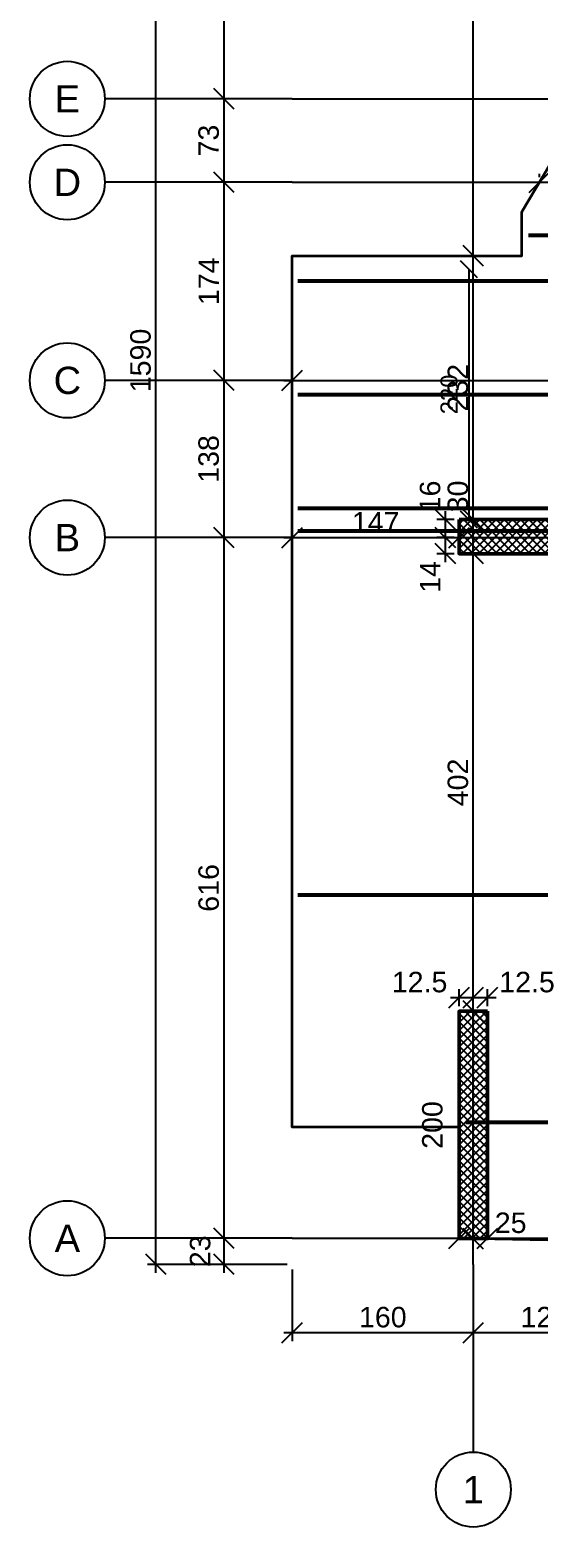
# Model space of a CAD drawing. Header units: millimetres. Extents: x -231 to 4719, y -2977 to 4533.
# Drawn here: x -231 to 217, y -254 to 1063 of the extents above; entities that cross this region are included whole.
import ezdxf
from ezdxf.enums import TextEntityAlignment as Align

# ---------------------------------------------------------------- set-up
doc = ezdxf.new("R2010")
doc.units = ezdxf.units.MM
for name, color, linetype in [('FW_AXIS', 7, 'Continuous'), ('FW_DIM', 7, 'Continuous'), ('FW_WALL_HATCH', 8, 'Continuous'), ('REB_BOT_MESH_X', 5, 'Continuous'), ('REB_BOT_MESH_X_RANGE', 5, 'Continuous')]:
    doc.layers.add(name, color=color, linetype=linetype)
doc.layers.add('SLAB', color=3, linetype='Continuous', lineweight=35)
doc.layers.add('WALL', color=1, linetype='Continuous', lineweight=50)
doc.styles.add('REBAR_TXT', font='arial.ttf')
doc.styles.get("Standard").update_dxf_attribs({"font": 'arial.ttf'})
doc.dimstyles.new('FW_DIM', dxfattribs={"dimtxt": 18, "dimasz": 9, "dimexe": 7.5, "dimexo": 4.5, "dimgap": 4.5, "dimtad": 1, "dimdec": 0, "dimtxsty": 'Standard', "dimtsz": 9, "dimcen": 2.5, "dimdle": 7.5, "dimclrd": 256, "dimclre": 256, "dimclrt": 7, "dimazin": 3, "dimtfac": 1, "dimtmove": 2, "dimatfit": 3})
doc.dimstyles.new('REBAR M-200', dxfattribs={"dimtxt": 15, "dimasz": 15, "dimexe": 25, "dimexo": 12.5, "dimgap": 10, "dimtad": 1, "dimdec": 0, "dimtxsty": 'Standard', "dimblk": 'NONE', "dimcen": 50, "dimse1": 1, "dimse2": 1, "dimclrd": 6, "dimclre": 6, "dimclrt": 7, "dimazin": 3, "dimtfac": 1, "dimtmove": 2, "dimatfit": 3, "dimldrblk": 'NONE', "dimlwd": 53})
doc.dimstyles.new('REBAR RANGE', dxfattribs={"dimtxt": 15, "dimasz": 2.5, "dimexe": 0, "dimexo": 0, "dimgap": 10, "dimtad": 1, "dimdec": 0, "dimtxsty": 'Standard', "dimtsz": 7.5, "dimcen": 2.5, "dimse1": 1, "dimse2": 1, "dimclrd": 6, "dimclre": 6, "dimclrt": 7, "dimazin": 3, "dimtfac": 1, "dimtmove": 2, "dimatfit": 3, "dimlwd": 25})

# ---------------------------------------------------------------- blocks, each defined once
blk = doc.blocks.new('*D171')
at = {"color": 6, "lineweight": 53}
blk.add_line((5, 302.4), (983.5, 302.4), dxfattribs=at)
at = {"layer": 'Defpoints'}
for p in [(5, 302.4), (5, 302.4), (983.5, 302.4)]:
    blk.add_point(p, dxfattribs=at)
at = {"layer": 'REB_BOT_MESH_X', "color": 7, "insert": (494.2, 319.9), "char_height": 15, "attachment_point": 5}
blk.add_mtext('978', dxfattribs=at)
blk = doc.blocks.new('_NONE')
blk = doc.blocks.new('*D183')
at = {"color": 6, "lineweight": 53}
blk.add_line((153, 102.4), (1252.5, 102.4), dxfattribs=at)
at = {"layer": 'Defpoints'}
for p in [(153, 102.4), (153, 102.4), (1252.5, 102.4)]:
    blk.add_point(p, dxfattribs=at)
at = {"layer": 'REB_BOT_MESH_X', "color": 7, "insert": (702.8, 119.9), "char_height": 15, "attachment_point": 5}
blk.add_mtext('1100', dxfattribs=at)
blk = doc.blocks.new('*D187')
at = {"color": 6, "lineweight": 53}
blk.add_line((5, 622.4), (983.5, 622.4), dxfattribs=at)
at = {"layer": 'Defpoints'}
for p in [(5, 622.4), (5, 622.4), (983.5, 622.4)]:
    blk.add_point(p, dxfattribs=at)
at = {"layer": 'REB_BOT_MESH_X', "color": 7, "insert": (494.2, 639.9), "char_height": 15, "attachment_point": 5}
blk.add_mtext('978', dxfattribs=at)
blk = doc.blocks.new('_OBLIQUE')
at = {"color": 0, "linetype": 'BYBLOCK'}
blk.add_line((-0.5, -0.5), (0.5, 0.5), dxfattribs=at)
blk = doc.blocks.new('*D195')
at = {"color": 6, "lineweight": 25}
blk.add_line((155.8, 632.4), (155.8, 852.4), dxfattribs=at)
at = {"layer": 'Defpoints'}
for p in [(155.8, 852.4), (155.8, 632.4), (155.8, 632.4)]:
    blk.add_point(p, dxfattribs=at)
at = {"layer": 'REB_BOT_MESH_X_RANGE', "color": 6, "xscale": 15, "yscale": 15, "rotation": 90}
for p in [(155.8, 852.4), (155.8, 632.4)]:
    blk.add_blockref('_OBLIQUE', p, dxfattribs=at)
at = {"layer": 'REB_BOT_MESH_X_RANGE', "color": 7, "insert": (138.2, 742.4), "char_height": 15, "attachment_point": 5, "rotation": 90}
blk.add_mtext('220', dxfattribs=at)
blk = doc.blocks.new('*D196')
at = {"color": 6, "lineweight": 53}
blk.add_line((5, 742.4), (993, 742.4), dxfattribs=at)
at = {"layer": 'Defpoints'}
for p in [(5, 742.4), (5, 742.4), (993, 742.4)]:
    blk.add_point(p, dxfattribs=at)
at = {"layer": 'REB_BOT_MESH_X', "color": 7, "insert": (499, 759.9), "char_height": 15, "attachment_point": 5}
blk.add_mtext('988', dxfattribs=at)
blk = doc.blocks.new('*D197')
at = {"color": 6, "lineweight": 53}
blk.add_line((5, 642.4), (993, 642.4), dxfattribs=at)
at = {"layer": 'Defpoints'}
for p in [(5, 642.4), (5, 642.4), (993, 642.4)]:
    blk.add_point(p, dxfattribs=at)
at = {"layer": 'REB_BOT_MESH_X', "color": 7, "insert": (499, 659.9), "char_height": 15, "attachment_point": 5}
blk.add_mtext('988', dxfattribs=at)
blk = doc.blocks.new('*D198')
at = {"color": 6, "lineweight": 53}
blk.add_line((5, 842.4), (608, 842.4), dxfattribs=at)
at = {"layer": 'Defpoints'}
for p in [(5, 842.4), (5, 842.4), (608, 842.4)]:
    blk.add_point(p, dxfattribs=at)
at = {"layer": 'REB_BOT_MESH_X', "color": 7, "insert": (306.5, 859.9), "char_height": 15, "attachment_point": 5}
blk.add_mtext('603', dxfattribs=at)
blk = doc.blocks.new('*D208')
at = {"color": 6, "lineweight": 53}
blk.add_line((208, 882.4), (608, 882.4), dxfattribs=at)
at = {"layer": 'Defpoints'}
for p in [(208, 882.4), (208, 882.4), (608, 882.4)]:
    blk.add_point(p, dxfattribs=at)
at = {"layer": 'REB_BOT_MESH_X', "color": 7, "insert": (408, 899.9), "char_height": 15, "attachment_point": 5}
blk.add_mtext('400', dxfattribs=at)
blk = doc.blocks.new('*D218')
for p, q in [((139.5, 212), (167, 212)), ((147, 204.5), (147, 219.5)), ((159.5, 204.5), (159.5, 219.5))]:
    blk.add_line(p, q)
at = {"layer": 'Defpoints'}
for p in [(147, 212), (147, 200), (159.5, 200)]:
    blk.add_point(p, dxfattribs=at)
at = {"layer": 'FW_DIM', "xscale": 18, "yscale": 18}
for p in [(147, 212), (159.5, 212)]:
    blk.add_blockref('_OBLIQUE', p, dxfattribs=at)
at = {"layer": 'FW_DIM', "color": 7, "insert": (112.2, 225.5), "char_height": 18, "attachment_point": 5}
blk.add_mtext('12.5', dxfattribs=at)
blk = doc.blocks.new('*D219')
for p, q in [((152, 212), (179.5, 212)), ((159.5, 204.5), (159.5, 219.5)), ((172, 204.5), (172, 219.5))]:
    blk.add_line(p, q)
at = {"layer": 'Defpoints'}
for p in [(159.5, 212), (159.5, 200), (172, 200)]:
    blk.add_point(p, dxfattribs=at)
at = {"layer": 'FW_DIM', "xscale": 18, "yscale": 18}
for p in [(159.5, 212), (172, 212)]:
    blk.add_blockref('_OBLIQUE', p, dxfattribs=at)
at = {"layer": 'FW_DIM', "color": 7, "insert": (206.8, 225.5), "char_height": 18, "attachment_point": 5}
blk.add_mtext('12.5', dxfattribs=at)
blk = doc.blocks.new('*D220')
for p, q in [((135, 594.8), (135, 624)), ((142.5, 616.5), (127.5, 616.5)), ((142.5, 602.3), (127.5, 602.3))]:
    blk.add_line(p, q)
at = {"layer": 'Defpoints'}
for p in [(147, 616.5), (135, 602.3), (147, 602.3)]:
    blk.add_point(p, dxfattribs=at)
at = {"layer": 'FW_DIM', "xscale": 18, "yscale": 18, "rotation": 90}
for p in [(135, 616.5), (135, 602.3)]:
    blk.add_blockref('_OBLIQUE', p, dxfattribs=at)
at = {"layer": 'FW_DIM', "color": 7, "insert": (121.5, 581.9), "char_height": 18, "attachment_point": 5, "rotation": 90}
blk.add_mtext('14', dxfattribs=at)
blk = doc.blocks.new('*D221')
for p, q in [((142.5, 632.3), (127.5, 632.3)), ((135, 609), (135, 639.8)), ((142.5, 616.5), (127.5, 616.5))]:
    blk.add_line(p, q)
at = {"layer": 'Defpoints'}
for p in [(147, 632.3), (135, 616.5), (147, 616.5)]:
    blk.add_point(p, dxfattribs=at)
at = {"layer": 'FW_DIM', "xscale": 18, "yscale": 18, "rotation": 90}
for p in [(135, 632.3), (135, 616.5)]:
    blk.add_blockref('_OBLIQUE', p, dxfattribs=at)
at = {"layer": 'FW_DIM', "color": 7, "insert": (121.5, 652.7), "char_height": 18, "attachment_point": 5, "rotation": 90}
blk.add_mtext('16', dxfattribs=at)
blk = doc.blocks.new('*D254')
for p, q in [((139.5, 0.3), (179.5, 0.3)), ((147, 4.8), (147, 7.8)), ((172, 4.8), (172, 7.8))]:
    blk.add_line(p, q)
at = {"layer": 'Defpoints'}
for p in [(147, 0.3), (147, 0.3), (172, 0.3)]:
    blk.add_point(p, dxfattribs=at)
at = {"layer": 'FW_DIM', "xscale": 18, "yscale": 18}
for p in [(147, 0.3), (172, 0.3)]:
    blk.add_blockref('_OBLIQUE', p, dxfattribs=at)
at = {"layer": 'FW_DIM', "color": 7, "insert": (192.4, 13.8), "char_height": 18, "attachment_point": 5}
blk.add_mtext('25', dxfattribs=at)
blk = doc.blocks.new('*D255')
for p, q in [((164.5, 0.3), (588.1, 0.3)), ((172, 4.8), (172, 7.8)), ((580.6, 4.8), (580.6, 7.8))]:
    blk.add_line(p, q)
at = {"layer": 'Defpoints'}
for p in [(172, 0.3), (172, 0.3), (580.6, 0.3)]:
    blk.add_point(p, dxfattribs=at)
at = {"layer": 'FW_DIM', "xscale": 18, "yscale": 18}
for p in [(172, 0.3), (580.6, 0.3)]:
    blk.add_blockref('_OBLIQUE', p, dxfattribs=at)
at = {"layer": 'FW_DIM', "color": 7, "insert": (376.3, 13.8), "char_height": 18, "attachment_point": 5}
blk.add_mtext('409', dxfattribs=at)
blk = doc.blocks.new('*D259')
for p, q in [((0, 621), (0, 624)), ((147, 621), (147, 624)), ((-7.5, 616.5), (154.5, 616.5))]:
    blk.add_line(p, q)
at = {"layer": 'Defpoints'}
for p in [(0, 616.5), (0, 616.5), (147, 616.5)]:
    blk.add_point(p, dxfattribs=at)
at = {"layer": 'FW_DIM', "xscale": 18, "yscale": 18}
for p in [(0, 616.5), (147, 616.5)]:
    blk.add_blockref('_OBLIQUE', p, dxfattribs=at)
at = {"layer": 'FW_DIM', "color": 7, "insert": (73.5, 630), "char_height": 18, "attachment_point": 5}
blk.add_mtext('147', dxfattribs=at)
blk = doc.blocks.new('*D260')
for p, q in [((147, 621), (147, 624)), ((347, 621), (347, 624)), ((139.5, 616.5), (354.5, 616.5))]:
    blk.add_line(p, q)
at = {"layer": 'Defpoints'}
for p in [(147, 616.5), (147, 616.5), (347, 616.5)]:
    blk.add_point(p, dxfattribs=at)
at = {"layer": 'FW_DIM', "xscale": 18, "yscale": 18}
for p in [(147, 616.5), (347, 616.5)]:
    blk.add_blockref('_OBLIQUE', p, dxfattribs=at)
at = {"layer": 'FW_DIM', "color": 7, "insert": (247, 652.5), "char_height": 18, "attachment_point": 5}
blk.add_mtext('200', dxfattribs=at)
blk = doc.blocks.new('*D267')
for p, q in [((-7.5, 754.8), (595.5, 754.8)), ((0, 759.3), (0, 762.3)), ((588, 759.3), (588, 762.3))]:
    blk.add_line(p, q)
at = {"layer": 'Defpoints'}
for p in [(0, 754.8), (0, 754.8), (588, 754.8)]:
    blk.add_point(p, dxfattribs=at)
at = {"layer": 'FW_DIM', "xscale": 18, "yscale": 18}
for p in [(0, 754.8), (588, 754.8)]:
    blk.add_blockref('_OBLIQUE', p, dxfattribs=at)
at = {"layer": 'FW_DIM', "color": 7, "insert": (294, 768.3), "char_height": 18, "attachment_point": 5}
blk.add_mtext('588', dxfattribs=at)
blk = doc.blocks.new('*D271')
for p, q in [((217.7, 933.5), (217.7, 936.5)), ((588, 933.5), (588, 936.5)), ((210.2, 929), (595.5, 929))]:
    blk.add_line(p, q)
at = {"layer": 'Defpoints'}
for p in [(217.7, 929), (217.7, 929), (588, 929)]:
    blk.add_point(p, dxfattribs=at)
at = {"layer": 'FW_DIM', "xscale": 18, "yscale": 18}
for p in [(217.7, 929), (588, 929)]:
    blk.add_blockref('_OBLIQUE', p, dxfattribs=at)
at = {"layer": 'FW_DIM', "color": 7, "insert": (402.8, 942.5), "char_height": 18, "attachment_point": 5}
blk.add_mtext('370', dxfattribs=at)
blk = doc.blocks.new('*D287')
for p, q in [((155, 200), (152, 200)), ((159.5, -7.7), (159.5, 207.5)), ((155, -0.2), (152, -0.2))]:
    blk.add_line(p, q)
at = {"layer": 'Defpoints'}
for p in [(159.5, 200), (159.5, -0.2), (159.5, -0.2)]:
    blk.add_point(p, dxfattribs=at)
at = {"layer": 'FW_DIM', "xscale": 18, "yscale": 18, "rotation": 90}
for p in [(159.5, 200), (159.5, -0.2)]:
    blk.add_blockref('_OBLIQUE', p, dxfattribs=at)
at = {"layer": 'FW_DIM', "color": 7, "insert": (123.5, 99.9), "char_height": 18, "attachment_point": 5, "rotation": 90}
blk.add_mtext('200', dxfattribs=at)
blk = doc.blocks.new('*D288')
for p, q in [((159.5, 192.5), (159.5, 609.8)), ((155, 602.3), (152, 602.3)), ((155, 200), (152, 200))]:
    blk.add_line(p, q)
at = {"layer": 'Defpoints'}
for p in [(159.5, 602.3), (159.5, 200), (159.5, 200)]:
    blk.add_point(p, dxfattribs=at)
at = {"layer": 'FW_DIM', "xscale": 18, "yscale": 18, "rotation": 90}
for p in [(159.5, 602.3), (159.5, 200)]:
    blk.add_blockref('_OBLIQUE', p, dxfattribs=at)
at = {"layer": 'FW_DIM', "color": 7, "insert": (146, 401.2), "char_height": 18, "attachment_point": 5, "rotation": 90}
blk.add_mtext('402', dxfattribs=at)
blk = doc.blocks.new('*D289')
for p, q in [((155, 632.3), (152, 632.3)), ((159.5, 594.8), (159.5, 639.8)), ((155, 602.3), (152, 602.3))]:
    blk.add_line(p, q)
at = {"layer": 'Defpoints'}
for p in [(159.5, 632.3), (159.5, 602.3), (159.5, 602.3)]:
    blk.add_point(p, dxfattribs=at)
at = {"layer": 'FW_DIM', "xscale": 18, "yscale": 18, "rotation": 90}
for p in [(159.5, 632.3), (159.5, 602.3)]:
    blk.add_blockref('_OBLIQUE', p, dxfattribs=at)
at = {"layer": 'FW_DIM', "color": 7, "insert": (146, 652.7), "char_height": 18, "attachment_point": 5, "rotation": 90}
blk.add_mtext('30', dxfattribs=at)
blk = doc.blocks.new('*D290')
for p, q in [((159.5, 624.8), (159.5, 871.8)), ((155, 864.3), (152, 864.3)), ((155, 632.3), (152, 632.3))]:
    blk.add_line(p, q)
at = {"layer": 'Defpoints'}
for p in [(159.5, 864.3), (159.5, 632.3), (159.5, 632.3)]:
    blk.add_point(p, dxfattribs=at)
at = {"layer": 'FW_DIM', "xscale": 18, "yscale": 18, "rotation": 90}
for p in [(159.5, 864.3), (159.5, 632.3)]:
    blk.add_blockref('_OBLIQUE', p, dxfattribs=at)
at = {"layer": 'FW_DIM', "color": 7, "insert": (146, 748.3), "char_height": 18, "attachment_point": 5, "rotation": 90}
blk.add_mtext('232', dxfattribs=at)
blk = doc.blocks.new('*D333')
for p, q in [((0, -27.2), (0, -90.2)), ((159.5, -27.2), (159.5, -90.2)), ((-7.5, -82.7), (167, -82.7))]:
    blk.add_line(p, q)
at = {"layer": 'Defpoints'}
for p in [(0, -22.7), (159.5, -22.7), (0, -82.7)]:
    blk.add_point(p, dxfattribs=at)
at = {"layer": 'FW_DIM', "xscale": 18, "yscale": 18}
for p in [(0, -82.7), (159.5, -82.7)]:
    blk.add_blockref('_OBLIQUE', p, dxfattribs=at)
at = {"layer": 'FW_DIM', "color": 7, "insert": (79.8, -69.2), "char_height": 18, "attachment_point": 5}
blk.add_mtext('160', dxfattribs=at)
blk = doc.blocks.new('*D334')
for p, q in [((159.5, -27.2), (159.5, -90.2)), ((284.6, -27.2), (284.6, -90.2)), ((152, -82.7), (292.1, -82.7))]:
    blk.add_line(p, q)
at = {"layer": 'Defpoints'}
for p in [(159.5, -22.7), (284.6, -22.7), (159.5, -82.7)]:
    blk.add_point(p, dxfattribs=at)
at = {"layer": 'FW_DIM', "xscale": 18, "yscale": 18}
for p in [(159.5, -82.7), (284.6, -82.7)]:
    blk.add_blockref('_OBLIQUE', p, dxfattribs=at)
at = {"layer": 'FW_DIM', "color": 7, "insert": (222.1, -69.2), "char_height": 18, "attachment_point": 5}
blk.add_mtext('125', dxfattribs=at)
blk = doc.blocks.new('*D342')
for p, q in [((-4.5, 0.3), (-67.5, 0.3)), ((-60, -30.2), (-60, 7.8)), ((-4.5, -22.7), (-67.5, -22.7))]:
    blk.add_line(p, q)
at = {"layer": 'Defpoints'}
for p in [(0, 0.3), (-60, -22.7), (0, -22.7)]:
    blk.add_point(p, dxfattribs=at)
at = {"layer": 'FW_DIM', "xscale": 18, "yscale": 18, "rotation": 90}
for p in [(-60, 0.3), (-60, -22.7)]:
    blk.add_blockref('_OBLIQUE', p, dxfattribs=at)
at = {"layer": 'FW_DIM', "color": 7, "insert": (-81, -11.2), "char_height": 18, "attachment_point": 5, "rotation": 90}
blk.add_mtext('23', dxfattribs=at)
blk = doc.blocks.new('*D343')
for p, q in [((-60, -7.2), (-60, 624)), ((-4.5, 616.5), (-67.5, 616.5)), ((-4.5, 0.3), (-67.5, 0.3))]:
    blk.add_line(p, q)
at = {"layer": 'Defpoints'}
for p in [(0, 616.5), (-60, 0.3), (0, 0.3)]:
    blk.add_point(p, dxfattribs=at)
at = {"layer": 'FW_DIM', "xscale": 18, "yscale": 18, "rotation": 90}
for p in [(-60, 616.5), (-60, 0.3)]:
    blk.add_blockref('_OBLIQUE', p, dxfattribs=at)
at = {"layer": 'FW_DIM', "color": 7, "insert": (-73.5, 308.4), "char_height": 18, "attachment_point": 5, "rotation": 90}
blk.add_mtext('616', dxfattribs=at)
blk = doc.blocks.new('*D344')
for p, q in [((-4.5, 754.8), (-67.5, 754.8)), ((-60, 609), (-60, 762.3)), ((-4.5, 616.5), (-67.5, 616.5))]:
    blk.add_line(p, q)
at = {"layer": 'Defpoints'}
for p in [(0, 754.8), (-60, 616.5), (0, 616.5)]:
    blk.add_point(p, dxfattribs=at)
at = {"layer": 'FW_DIM', "xscale": 18, "yscale": 18, "rotation": 90}
for p in [(-60, 754.8), (-60, 616.5)]:
    blk.add_blockref('_OBLIQUE', p, dxfattribs=at)
at = {"layer": 'FW_DIM', "color": 7, "insert": (-73.5, 685.65), "char_height": 18, "attachment_point": 5, "rotation": 90}
blk.add_mtext('138', dxfattribs=at)
blk = doc.blocks.new('*D345')
for p, q in [((-60, 747.3), (-60, 936.5)), ((-4.5, 929), (-67.5, 929)), ((-4.5, 754.8), (-67.5, 754.8))]:
    blk.add_line(p, q)
at = {"layer": 'Defpoints'}
for p in [(0, 929), (-60, 754.8), (0, 754.8)]:
    blk.add_point(p, dxfattribs=at)
at = {"layer": 'FW_DIM', "xscale": 18, "yscale": 18, "rotation": 90}
for p in [(-60, 929), (-60, 754.8)]:
    blk.add_blockref('_OBLIQUE', p, dxfattribs=at)
at = {"layer": 'FW_DIM', "color": 7, "insert": (-73.5, 841.9), "char_height": 18, "attachment_point": 5, "rotation": 90}
blk.add_mtext('174', dxfattribs=at)
blk = doc.blocks.new('*D346')
for p, q in [((-4.5, 1002.4), (-67.5, 1002.4)), ((-60, 921.5), (-60, 1009.9)), ((-4.5, 929), (-67.5, 929))]:
    blk.add_line(p, q)
at = {"layer": 'Defpoints'}
for p in [(0, 1002.4), (-60, 929), (0, 929)]:
    blk.add_point(p, dxfattribs=at)
at = {"layer": 'FW_DIM', "xscale": 18, "yscale": 18, "rotation": 90}
for p in [(-60, 1002.4), (-60, 929)]:
    blk.add_blockref('_OBLIQUE', p, dxfattribs=at)
at = {"layer": 'FW_DIM', "color": 7, "insert": (-73.5, 965.7), "char_height": 18, "attachment_point": 5, "rotation": 90}
blk.add_mtext('73', dxfattribs=at)
blk = doc.blocks.new('*D347')
for p, q in [((-60, 994.9), (-60, 1242.3)), ((-4.5, 1234.8), (-67.5, 1234.8)), ((-4.5, 1002.4), (-67.5, 1002.4))]:
    blk.add_line(p, q)
at = {"layer": 'Defpoints'}
for p in [(0, 1234.8), (-60, 1002.4), (0, 1002.4)]:
    blk.add_point(p, dxfattribs=at)
at = {"layer": 'FW_DIM', "xscale": 18, "yscale": 18, "rotation": 90}
for p in [(-60, 1234.8), (-60, 1002.4)]:
    blk.add_blockref('_OBLIQUE', p, dxfattribs=at)
at = {"layer": 'FW_DIM', "color": 7, "insert": (-73.5, 1118.6), "char_height": 18, "attachment_point": 5, "rotation": 90}
blk.add_mtext('232', dxfattribs=at)
blk = doc.blocks.new('*D358')
for p, q in [((-4.5, 1567.3), (-127.5, 1567.3)), ((-120, -30.2), (-120, 1574.8)), ((-4.5, -22.7), (-127.5, -22.7))]:
    blk.add_line(p, q)
at = {"layer": 'Defpoints'}
for p in [(0, 1567.3), (-120, -22.7), (0, -22.7)]:
    blk.add_point(p, dxfattribs=at)
at = {"layer": 'FW_DIM', "xscale": 18, "yscale": 18, "rotation": 90}
for p in [(-120, 1567.3), (-120, -22.7)]:
    blk.add_blockref('_OBLIQUE', p, dxfattribs=at)
at = {"layer": 'FW_DIM', "color": 7, "insert": (-133.5, 772.3), "char_height": 18, "attachment_point": 5, "rotation": 90}
blk.add_mtext('1590', dxfattribs=at)

msp = doc.modelspace()

# ---------------------------------------------------------------- hatches: boundary and pattern name
at = {"layer": 'FW_WALL_HATCH'}
h = msp.add_hatch(dxfattribs=at)
h.set_pattern_fill('ANSI37', scale=1.6)
h.paths.add_polyline_path([(147, 602.3), (147, 632.3), (347, 632.3), (347, 602.3), (147, 602.3)])
h = msp.add_hatch(dxfattribs=at)
h.set_pattern_fill('ANSI37', scale=1.6)
h.paths.add_polyline_path([(147, 200), (172, 200), (172, 0), (147, 0), (147, 200)])

# ---------------------------------------------------------------- linework, layer by layer
at = {"layer": 'FW_AXIS', "color": 8}
for p, q in [((159.5, -22.7), (159.5, 1567.3)), ((0, 1002.4), (1569, 1002.4)), ((0, 929), (1569, 929)), ((0, 754.8), (1569, 754.8)), ((0, 616.5), (1569, 616.5)), ((0, 0.3), (1569, 0.3))]:
    msp.add_line(p, q, dxfattribs=at)
at = {"layer": 'FW_AXIS', "linetype": 'CONTINUOUS'}
for p, q in [((0, 1002.4), (-165, 1002.4)), ((0, 929), (-165, 929)), ((0, 754.8), (-165, 754.8)), ((0, 616.5), (-165, 616.5)), ((0, 0.3), (-165, 0.3)), ((159.5, -22.7), (159.5, -187.7))]:
    msp.add_line(p, q, dxfattribs=at)
at = {"layer": 'FW_AXIS'}
for centre in [(-198, 1002.4), (-198, 929), (-198, 754.8), (-198, 616.5), (-198, 0.3), (159.5, -220.7)]:
    msp.add_circle(centre, 33, dxfattribs=at)
at = {"layer": 'SLAB'}
msp.add_lwpolyline([(467, 1567.3), (1367, 1567.2), (1367, 1469.3), (1569, 1469.3), (1569, 965.3), (1367, 965.3), (1367, 579.3), (1569, 579.3), (1569, 75.3), (1367, 75.3), (1367, -22.7), (147, 0), (147, 97.9), (0, 97.9), (0, 864.3), (202.2, 864.3), (202.2, 903), (354.9, 1159.9), (265, 1159.9), (265, 1469.2), (467, 1469.2), (467, 1567.3)], dxfattribs=at)
at = {"layer": 'WALL'}
for points in [[(147, 632.3), (347, 632.3), (347, 602.3), (147, 602.3)], [(172, 200), (147, 200), (147, 0), (172, 0)]]:
    msp.add_lwpolyline(points, close=True, dxfattribs=at)

# ---------------------------------------------------------------- texts
at = {"layer": 'FW_AXIS', "color": 7, "style": 'REBAR_TXT'}
for s, p in [('E', (-198, 1002.4)), ('D', (-198, 929)), ('C', (-198, 754.8)), ('B', (-198, 616.5)), ('A', (-198, 0.3)), ('1', (159.5, -220.7))]:
    msp.add_text(s, height=24, dxfattribs=at).set_placement(p, align=Align.MIDDLE_CENTER)

# ---------------------------------------------------------------- dimensions: what is measured, and where the dimension line sits
at = {"layer": 'FW_DIM'}
for base, p1, p2, picture, middle in [((-120, -22.7), (0, -22.7), (0, 1567.3), '*D358', (-133.5, 772.3)), ((-60, 1002.4), (0, 1002.4), (0, 1234.8), '*D347', (-73.5, 1118.6)), ((-60, 929), (0, 929), (0, 1002.4), '*D346', (-73.5, 965.7)), ((-60, 754.8), (0, 754.8), (0, 929), '*D345', (-73.5, 841.9)), ((-60, 616.5), (0, 616.5), (0, 754.8), '*D344', (-73.5, 685.6)), ((-60, 0.3), (0, 0.3), (0, 616.5), '*D343', (-73.5, 308.4)), ((-60, -22.7), (0, -22.7), (0, 0.3), '*D342', (-81, -11.2))]:
    dim = msp.add_linear_dim(base=base, p1=p1, p2=p2, angle=90, dimstyle='FW_DIM', dxfattribs=at)
    dim.commit()
    dim.dimension.update_dxf_attribs({"geometry": picture, "text_midpoint": middle})
for base, p1, p2, text, picture, middle in [((217.7, 929), (217.7, 929), (588, 929), '370', '*D271', (402.8, 942.5)), ((0, 754.8), (0, 754.8), (588, 754.8), '588', '*D267', (294, 768.3)), ((147, 616.5), (147, 616.5), (347, 616.5), '200', '*D260', (247, 652.5)), ((0, 616.5), (0, 616.5), (147, 616.5), '147', '*D259', (73.5, 630)), ((147, 212), (147, 200), (159.5, 200), '12.5', '*D218', (112.2, 225.5)), ((159.5, 212), (159.5, 200), (172, 200), '12.5', '*D219', (206.8, 225.5)), ((147, 0.3), (147, 0.3), (172, 0.3), '25', '*D254', (192.4, 13.8)), ((172, 0.3), (172, 0.3), (580.6, 0.3), '409', '*D255', (376.3, 13.8))]:
    dim = msp.add_linear_dim(base=base, p1=p1, p2=p2, text=text, dimstyle='FW_DIM', override={"dimtmove": 2}, dxfattribs=at)
    dim.commit()
    dim.dimension.update_dxf_attribs({"geometry": picture, "text_midpoint": middle, "dimtype": 160})
for base, p1, p2, text, picture, middle in [((159.5, 632.3), (159.5, 632.3), (159.5, 864.3), '232', '*D290', (146, 748.3)), ((135, 616.5), (147, 616.5), (147, 632.3), '16', '*D221', (121.5, 652.7)), ((159.5, 602.3), (159.5, 602.3), (159.5, 632.3), '30', '*D289', (146, 652.7)), ((135, 602.3), (147, 602.3), (147, 616.5), '14', '*D220', (121.5, 581.9)), ((159.5, 200), (159.5, 200), (159.5, 602.3), '402', '*D288', (146, 401.2)), ((159.5, -0.2), (159.5, -0.2), (159.5, 200), '200', '*D287', (123.5, 99.9))]:
    dim = msp.add_linear_dim(base=base, p1=p1, p2=p2, angle=90, text=text, dimstyle='FW_DIM', override={"dimtmove": 2}, dxfattribs=at)
    dim.commit()
    dim.dimension.update_dxf_attribs({"geometry": picture, "text_midpoint": middle, "dimtype": 160})
for base, p1, p2, picture, middle in [((0, -82.7013565), (0, -22.7013565), (159.5, -22.7013565), '*D333', (79.75, -69.2013565)), ((159.5, -82.7), (159.5, -22.7), (284.6, -22.7), '*D334', (222.1, -69.2))]:
    dim = msp.add_linear_dim(base=base, p1=p1, p2=p2, dimstyle='FW_DIM', dxfattribs=at)
    dim.commit()
    dim.dimension.update_dxf_attribs({"geometry": picture, "text_midpoint": middle})
at = {"layer": 'REB_BOT_MESH_X'}
for base, p1, p2, picture, middle in [((208, 882.4), (208, 882.4), (608, 882.4), '*D208', (408, 899.9)), ((5, 842.4), (5, 842.4), (608, 842.4), '*D198', (306.5, 859.9)), ((5, 742.4), (5, 742.4), (993, 742.4), '*D196', (499, 759.9)), ((5, 642.4), (5, 642.4), (993, 642.4), '*D197', (499, 659.9)), ((5, 622.3925474), (5, 622.3925474), (983.5, 622.3925474), '*D187', (494.25, 639.8925474)), ((5, 302.3925474), (5, 302.3925474), (983.5, 302.3925474), '*D171', (494.25, 319.8925474)), ((153, 102.3925474), (153, 102.3925474), (1252.5, 102.3925474), '*D183', (702.75, 119.8925474))]:
    dim = msp.add_linear_dim(base=base, p1=p1, p2=p2, dimstyle='REBAR M-200', dxfattribs=at)
    dim.commit()
    dim.dimension.update_dxf_attribs({"geometry": picture, "text_midpoint": middle})
at = {"layer": 'REB_BOT_MESH_X_RANGE'}
dim = msp.add_linear_dim(base=(155.8, 632.4), p1=(155.8, 632.4), p2=(155.8, 852.4), angle=90, dimstyle='REBAR RANGE', dxfattribs=at)
dim.commit()
dim.dimension.update_dxf_attribs({"geometry": '*D195', "text_midpoint": (138.2, 742.4)})

doc.saveas('drawing.dxf')
